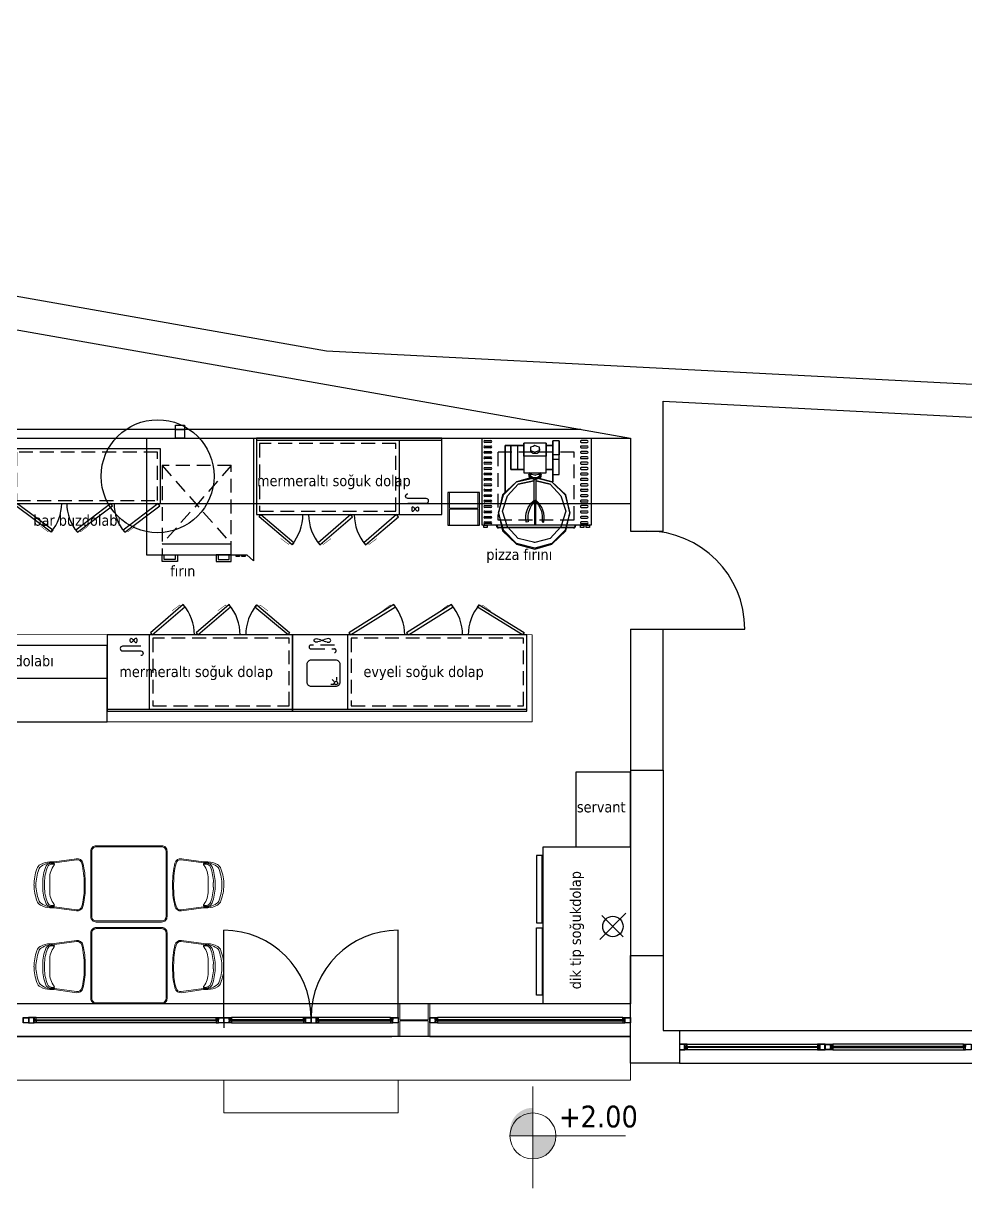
# Model space of a CAD drawing. Header units: centimetres. Extents: x 4865 to 155105, y -10632 to -8826.
# Drawn here: x 6836 to 7700, y -9895 to -8826 of the extents above; entities that cross this region are included whole.
import ezdxf

# ---------------------------------------------------------------- set-up
doc = ezdxf.new("R2010")
doc.units = ezdxf.units.CM
doc.header["$MEASUREMENT"] = 0
doc.linetypes.add('DASHED', pattern=[19.05, 12.7, -6.35])
doc.linetypes.add('HIDDENX2', pattern=[19.05, 12.7, -6.35])
for name, color, linetype in [('002 Çizgi', 7, 'Continuous'), ('CIHAZ', 2, 'Continuous'), ('S2000-002 Çizgi', 7, 'Continuous')]:
    doc.layers.add(name, color=color, linetype=linetype)
for name, color, linetype, lineweight in [('ahsap', 34, 'Continuous', 13), ('banko cam', 130, 'Continuous', 9), ('kontra-tefriş', 205, 'Continuous', 18), ('metraj', 7, 'Continuous', 5), ('çıktı', 255, 'Continuous', 5)]:
    doc.layers.add(name, color=color, linetype=linetype, lineweight=lineweight)
for name, color, linetype, true_color in [('As Built', 7, 'Continuous', 0x5a5a5a), ('Kontra-Cam', 7, 'Continuous', 0xd6cdb8), ('Kontra_Gorunus Cizgi', 7, 'Continuous', 0x9a907e), ('Kontra_Profil', 7, 'Continuous', 0x6d787c)]:
    doc.layers.add(name, color=color, linetype=linetype, true_color=true_color)
doc.styles.get("Standard").update_dxf_attribs({"font": 'tahoma.ttf'})

# ---------------------------------------------------------------- blocks, each defined once
blk = doc.blocks.new('S2')
at = {"layer": 'kontra-tefriş'}
for p, q in [((-11.4, 0), (-6, 0)), ((-6, 6.4), (-7.8, 6.4)), ((-6, 4.7), (-7.8, 4.7)), ((-6, 6.4), (-3.6, 6.4)), ((-6, 4.7), (-3.6, 4.7)), ((0, 0), (-6, 0)), ((-29.6, -24.6), (-26.8, -4.2)), ((-28.6, -24.7), (-25.8, -4.3)), ((-26.8, -4.2), (-26.6, -0.2)), ((17.3, -24.7), (14.4, -4.3)), ((15.4, -4.2), (15.3, -0.2)), ((18.3, -24.6), (15.4, -4.2)), ((-5.4, -31.7), (-6.7, -31.7)), ((-5.4, -31.7), (-2.2, -31.7)), ((-6.9, -32.7), (-6.8, -32.7)), ((-5.4, -32.7), (-6.7, -32.7)), ((-5.4, -32.7), (-2.2, -32.7))]:
    blk.add_line(p, q, dxfattribs=at)
for centre, radius, start, end in [((-18.2, 4.9), 7.08, 107.1637, 149.8246), ((-5.1, -29.9), 44.3, 90.3136, 109.9727), ((-5.1, -30), 42.6, 90.3159, 110.0702), ((-5.6, -26.5), 40.8, 69.1846, 89.6662), ((-5.6, -26.5), 39.1, 69.0525, 89.663), ((6.8, 4.9), 7.08, 30.1754, 72.8363), ((-9.2, -0.3), 17.4, 149.8246, 179.7195), ((-9.7, -2), 16.2, 143.6591, 188.0232), ((-20.1, -1.6), 5.36, 154.2435, 207.0789), ((-20.8, -0.4), 4.28, 110.4223, 164.0764), ((-20.4, -2), 4.28, 110.5968, 173.0517), ((-11.4, -21), 21, 90, 126.0116), ((-18.2, 4.9), 5.36, 107.1637, 149.8246), ((-6.8, -38.1), 44.5, 91.2998, 110.4223), ((-6.8, -38.1), 42.9, 91.2998, 110.5968), ((-4.6, -38.1), 44.5, 69.5777, 88.7002), ((-4.6, -38.1), 42.9, 69.4032, 88.7002), ((6.8, 4.9), 5.36, 30.1754, 72.8363), ((9, -2), 4.28, 6.9483, 69.4032), ((9.5, -0.4), 4.28, 15.9236, 69.5777), ((-1.6, -2), 16.2, 351.9768, 36.3409), ((-2.1, -0.3), 17.4, 0.2805, 30.1754), ((8.8, -1.6), 5.36, 332.9211, 25.7565), ((-2.9, -43), 45, 119.4604, 120.6303), ((-24.3, -3.5), 0.826, 224.4323, 318.4485), ((-20.8, -2.4), 3.89, 165.784, 208.1186), ((0, -21), 21, 53.9884, 90), ((12.9, -3.5), 0.826, 221.5515, 315.5677), ((9.5, -2.4), 3.89, 331.8814, 14.216), ((-8.5, -43), 45, 59.3697, 60.5396), ((-24.3, -25.2), 5.42, 173.5544, 256.3464), ((-24.3, -25.2), 4.42, 173.5544, 256.3464), ((-6.9, 46.4), 79.1, 256.3464, 270.1225), ((-6.9, 46.4), 78.1, 256.3464, 270.1225), ((-2, 27.2), 58.9, 269.8679, 285.74), ((-2, 27.2), 59.8, 269.868, 285.7097), ((12.9, -25.2), 4.42, 283.6536, 6.4456), ((12.9, -25.2), 5.42, 283.6536, 6.4456)]:
    blk.add_arc(centre, radius, start, end, dxfattribs=at)
blk = doc.blocks.new('A$C65ED232B')
at = {"layer": 'S2000-002 Çizgi', "linetype": 'ByBlock', "flags": 128}
for points in [[(77.3, 42.7), (72.9, 57.8), (58.7, 73), (39.1, 77.4), (19.6, 73), (5.3, 57.8), (0, 38.2), (5.3, 19.6), (19.6, 4.4), (39.1, 0), (20.5, 5.3), (6.2, 19.6), (0.9, 38.2), (6.2, 57.8), (20.5, 72), (39.1, 77.4), (58.7, 72), (72.9, 57.8), (76.4, 41.8)], [(7.1, 38.2), (11.5, 56), (24, 67.6), (40.9, 73), (57.8, 67.6), (70.2, 56)], [(86.3, 57.8), (86.3, 56.9)], [(112, 56.9), (104, 56.9), (94.2, 56.9), (86.3, 56.9)], [(112, 56.9), (104, 56.9), (94.2, 56.9), (86.3, 56.9)], [(112, 57.8), (112, 56.9)], [(70.2, 21.4), (57.8, 9.8), (40.9, 4.4), (24, 9.8), (11.5, 21.4), (7.1, 38.2), (7.1, 39.1)], [(25.8, 37.4), (32.9, 37.4), (42.7, 37.4), (52.5, 37.4), (42.7, 37.4), (32.9, 37.4), (25.8, 37.4), (25.8, 38.2)], [(75.5, 39.1), (53.3, 39.1), (52.5, 39.1), (52.5, 38.2), (52.5, 37.4), (52.5, 36.5), (53.3, 36.5), (75.5, 36.5)], [(76.4, 38.2), (77.3, 40.9), (78.2, 43.6), (80.9, 44.5), (79.1, 44.5), (77.3, 43.6), (76.4, 40.9), (75.5, 38.2)], [(75.5, 37.4), (75.5, 38.2), (76.4, 34.7), (77.3, 32), (79.1, 31.1), (80.9, 31.1), (78.2, 32), (77.3, 34.7), (76.4, 38.2), (76.4, 37.4)], [(77.3, 38.2), (77.3, 40), (79.1, 42.7), (80.9, 42.7)], [(80.9, 32.9), (79.1, 32.9), (77.3, 35.6), (77.3, 38.2), (77.3, 37.4)], [(82.7, 31.1), (80.9, 33.8), (80, 38.2), (80.9, 41.8), (82.7, 44.5)], [(80, 38.2), (80, 37.4)], [(81.8, 43.6), (80.9, 44.5)], [(82.7, 25.8), (83.5, 25.8), (87.1, 25.8), (91.6, 25.8), (96, 25.8), (100.5, 25.8), (100.5, 49.8), (114.7, 49.8), (100.5, 49.8), (96, 49.8), (91.6, 49.8), (87.1, 49.8), (83.5, 49.8), (82.7, 49.8)], [(100.5, 49.8), (96, 49.8), (91.6, 49.8), (87.1, 49.8), (83.5, 49.8), (82.7, 49.8), (82.7, 25.8), (83.5, 25.8), (87.1, 25.8), (91.6, 25.8), (96, 25.8), (100.5, 25.8)], [(108.5, 32.9), (110.2, 32.9), (111.1, 35.6), (112, 38.2), (111.1, 40), (110.2, 42.7), (108.5, 42.7), (106.7, 42.7), (105.8, 42.7), (104, 40), (104, 38.2), (104, 35.6), (105.8, 32.9), (106.7, 32.9)], [(108.5, 42.7), (106.7, 42.7), (105.8, 40), (104.9, 38.2)], [(106.7, 32.9), (105.8, 35.6), (104.9, 38.2), (104.9, 37.4)], [(114.7, 25.8), (114.7, 49.8)], [(76.4, 33.8), (72.9, 19.6), (58.7, 5.3), (39.1, 0), (58.7, 4.4), (72.9, 19.6), (76.4, 32.9)], [(80.9, 31.1), (81.8, 32)], [(80.9, 18.7), (81.8, 18.7), (85.4, 18.7), (90.7, 18.7), (96.9, 18.7), (102.2, 18.7), (108.5, 18.7), (113.8, 18.7), (116.5, 18.7), (117.3, 18.7), (116.5, 18.7), (113.8, 18.7), (108.5, 18.7), (102.2, 18.7)], [(96.9, 11.6), (96.9, 18.7), (90.7, 18.7), (85.4, 18.7), (81.8, 18.7), (80.9, 18.7), (80.9, 11.6), (81.8, 11.6), (85.4, 11.6), (90.7, 11.6), (96.9, 11.6), (102.2, 11.6), (108.5, 11.6), (113.8, 11.6), (116.5, 11.6)], [(116.5, 11.6), (113.8, 11.6), (108.5, 11.6), (102.2, 11.6), (102.2, 18.7), (96.9, 18.7)], [(117.3, 11.6), (117.3, 18.7)], [(80.9, 11.6), (81.8, 11.6), (85.4, 11.6), (90.7, 11.6), (96.9, 11.6), (102.2, 11.6)]]:
    blk.add_lwpolyline(points, dxfattribs=at)
for points in [[(61.3, 70.3), (112, 70.3)], [(86.3, 56.9), (86.3, 64), (112, 64), (112, 56.9), (112, 64), (86.3, 64)], [(112, 70.3), (112, 64)], [(73.8, 39.1), (70.2, 56)], [(86.3, 56.9), (86.3, 57.8)], [(86.3, 49.8), (86.3, 56.9)], [(112, 56.9), (112, 57.8)], [(112, 56.9), (112, 49.8)], [(25.8, 38.2), (32.9, 38.2), (42.7, 38.2), (52.5, 38.2), (42.7, 38.2), (32.9, 38.2)], [(70.2, 21.4), (73.8, 36.5)], [(86.3, 18.7), (86.3, 25.8)], [(114.7, 25.8), (100.5, 25.8)], [(108.5, 32.9), (106.7, 32.9)], [(112, 25.8), (112, 18.7)], [(80.9, 18.7), (72.9, 18.7)], [(117.3, 11.6), (116.5, 11.6)]]:
    blk.add_lwpolyline(points, close=True, dxfattribs=at)
for points in [[(52.5, 39.1), (52.5, 37.8, 0.235134), (29.6, 45.4), (29.3, 47.4, -0.269873)], [(52.5, 36.5), (52.5, 37.8, -0.235134), (29.6, 30.2), (29.3, 28.2, 0.269873)]]:
    blk.add_lwpolyline(points, format="xyb", close=True, dxfattribs=at)
blk = doc.blocks.new('A$C014F030A')
at = {"layer": 'S2000-002 Çizgi'}
for p, q in [((14, 6.1), (0, 6.1)), ((0, 6.1), (0, 0)), ((2, 6.1), (2, 2)), ((2, 2), (12, 2)), ((12, 2), (12, 6.1)), ((14, 0), (14, 6.1)), ((0, 0), (14, 0))]:
    blk.add_line(p, q, dxfattribs=at)
blk = doc.blocks.new('A$C457922AA')
at = {"layer": 'S2000-002 Çizgi'}
for p, q in [((26.6, 121.1), (34.8, 121.1)), ((0, 113.1), (0, 6.1)), ((0, 113.1), (98, 113.1)), ((98, 113.1), (98, 0.6)), ((0, 6.1), (92, 6.1)), ((92, 6.1), (98, 0.6))]:
    blk.add_line(p, q, dxfattribs=at)
at = {"layer": 'S2000-002 Çizgi', "linetype": 'DASHED'}
for p, q in [((77.7, 88.1), (14.2, 16.1)), ((14.2, 88.1), (77.7, 16.1))]:
    blk.add_line(p, q, dxfattribs=at)
at = {"layer": 'S2000-002 Çizgi', "linetype": 'DASHED', "ltscale": 10}
blk.add_line((14.2, 16.1), (77.7, 16.1), dxfattribs=at)
at = {"layer": 'S2000-002 Çizgi'}
for points in [[(26.6, 125.1), (34.8, 125.1), (34.8, 121.1), (26.6, 121.1)], [(26.6, 125.1), (34.8, 125.1), (34.8, 113.1), (26.6, 113.1)], [(82.2, 6.1), (85.3, 6.1), (85.3, 4.7), (82.2, 4.7)], [(87.4, 6.1), (90.5, 6.1), (90.5, 4.7), (87.4, 4.7)]]:
    blk.add_lwpolyline(points, close=True, dxfattribs=at)
at = {"layer": 'S2000-002 Çizgi', "linetype": 'DASHED'}
blk.add_lwpolyline([(14.2, 88.1), (14.2, 6.1), (77.7, 6.1), (77.7, 88.1)], close=True, dxfattribs=at)
at = {"layer": 'S2000-002 Çizgi', "xscale": -1}
blk.add_blockref('A$C014F030A', (28.2, 0), dxfattribs=at)
at = {"layer": 'S2000-002 Çizgi'}
blk.add_blockref('A$C014F030A', (63.7, 0), dxfattribs=at)
blk = doc.blocks.new('A$C04E85037')
at = {"layer": 'S2000-002 Çizgi'}
for points in [[(0, 82.4), (100, 82.4), (100, 2.4), (0, 2.4)], [(1.7, 2.4), (4.7, 2.4), (4.7, 0.4), (1.7, 0.4)], [(90.2, 2.4), (93.3, 2.4), (93.3, 0.4), (90.2, 0.4)], [(95.4, 2.4), (98.5, 2.4), (98.5, 0.4), (95.4, 0.4)]]:
    blk.add_lwpolyline(points, close=True, dxfattribs=at)
for points in [[(2.5, 80.1), (8, 80.1)], [(8, 78.5), (2.5, 78.5)], [(2.5, 75.1), (8, 75.1)], [(96.5, 80.1), (91, 80.1)], [(91, 78.5), (96.5, 78.5)], [(96.5, 75.1), (91, 75.1)], [(8, 73.5), (2.5, 73.5)], [(2.5, 70.2), (8, 70.2)], [(8, 68.5), (2.5, 68.5)], [(2.5, 65.2), (8, 65.2)], [(91, 73.5), (96.5, 73.5)], [(96.5, 70.2), (91, 70.2)], [(91, 68.5), (96.5, 68.5)], [(96.5, 65.2), (91, 65.2)], [(8, 63.6), (2.5, 63.6)], [(2.5, 60.2), (8, 60.2)], [(8, 58.6), (2.5, 58.6)], [(2.5, 55.3), (8, 55.3)], [(8, 53.6), (2.5, 53.6)], [(91, 63.6), (96.5, 63.6)], [(96.5, 60.2), (91, 60.2)], [(91, 58.6), (96.5, 58.6)], [(96.5, 55.3), (91, 55.3)], [(91, 53.6), (96.5, 53.6)], [(2.5, 50.3), (8, 50.3)], [(8, 48.7), (2.5, 48.7)], [(2.5, 45.3), (8, 45.3)], [(8, 43.7), (2.5, 43.7)], [(96.5, 50.3), (91, 50.3)], [(91, 48.7), (96.5, 48.7)], [(96.5, 45.3), (91, 45.3)], [(91, 43.7), (96.5, 43.7)], [(2.5, 40.4), (8, 40.4)], [(8, 38.7), (2.5, 38.7)], [(2.5, 35.4), (8, 35.4)], [(8, 33.8), (2.5, 33.8)], [(96.5, 40.4), (91, 40.4)], [(91, 38.7), (96.5, 38.7)], [(96.5, 35.4), (91, 35.4)], [(91, 33.8), (96.5, 33.8)], [(2.5, 30.4), (8, 30.4)], [(8, 28.8), (2.5, 28.8)], [(2.5, 25.5), (8, 25.5)], [(8, 23.8), (2.5, 23.8)], [(96.5, 30.4), (91, 30.4)], [(91, 28.8), (96.5, 28.8)], [(96.5, 25.5), (91, 25.5)], [(91, 23.8), (96.5, 23.8)], [(2.5, 20.5), (8, 20.5)], [(8, 18.9), (2.5, 18.9)], [(2.5, 15.5), (8, 15.5)], [(8, 13.9), (2.5, 13.9)], [(96.5, 20.5), (91, 20.5)], [(91, 18.9), (96.5, 18.9)], [(96.5, 15.5), (91, 15.5)], [(91, 13.9), (96.5, 13.9)], [(2.5, 10.6), (8, 10.6)], [(8, 8.9), (2.5, 8.9)], [(2.5, 5.6), (8, 5.6)], [(8, 4), (2.5, 4)], [(96.5, 10.6), (91, 10.6)], [(91, 8.9), (96.5, 8.9)], [(96.5, 5.6), (91, 5.6)], [(91, 4), (96.5, 4)]]:
    blk.add_lwpolyline(points, dxfattribs=at)
at = {"layer": 'S2000-002 Çizgi', "linetype": 'DASHED'}
blk.add_lwpolyline([(14.5, 7.4), (84.5, 7.4), (84.5, 69.4), (14.5, 69.4)], close=True, dxfattribs=at)
at = {"layer": 'S2000-002 Çizgi', "linetype": 'HIDDENX2', "ltscale": 10}
for points in [[(85.3, 2.4), (85.8, 2.4), (85.8, 2, -0.414214), (83.8, 0), (15.2, 0, -0.414214), (13.2, 2), (13.2, 2.4), (13.8, 2.4)], [(85.3, 2.4, -0.472507), (83.8, 0.5), (15.2, 0.5, -0.472507), (13.8, 2.4)]]:
    blk.add_lwpolyline(points, format="xyb", dxfattribs=at)
at = {"layer": 'S2000-002 Çizgi'}
for centre, start, end in [((2.5, 79.3), 90, 270), ((2.5, 74.3), 90, 270), ((8, 79.3), 270, 90), ((8, 74.3), 270, 90), ((91, 79.3), 90, 270), ((91, 74.3), 90, 270), ((96.5, 79.3), 270, 90), ((96.5, 74.3), 270, 90), ((2.5, 69.3), 90, 270), ((2.5, 64.4), 90, 270), ((8, 69.3), 270, 90), ((8, 64.4), 270, 90), ((91, 69.3), 90, 270), ((91, 64.4), 90, 270), ((96.5, 69.3), 270, 90), ((96.5, 64.4), 270, 90), ((2.5, 59.4), 90, 270), ((2.5, 54.4), 90, 270), ((8, 59.4), 270, 90), ((8, 54.4), 270, 90), ((91, 59.4), 90, 270), ((91, 54.4), 90, 270), ((96.5, 59.4), 270, 90), ((96.5, 54.4), 270, 90), ((2.5, 49.5), 90, 270), ((2.5, 44.5), 90, 270), ((8, 49.5), 270, 90), ((8, 44.5), 270, 90), ((91, 49.5), 90, 270), ((91, 44.5), 90, 270), ((96.5, 49.5), 270, 90), ((96.5, 44.5), 270, 90), ((2.5, 39.5), 90, 270), ((2.5, 34.6), 90, 270), ((8, 39.5), 270, 90), ((8, 34.6), 270, 90), ((91, 39.5), 90, 270), ((91, 34.6), 90, 270), ((96.5, 39.5), 270, 90), ((96.5, 34.6), 270, 90), ((2.5, 29.6), 90, 270), ((2.5, 24.6), 90, 270), ((8, 29.6), 270, 90), ((8, 24.6), 270, 90), ((91, 29.6), 90, 270), ((91, 24.6), 90, 270), ((96.5, 29.6), 270, 90), ((96.5, 24.6), 270, 90), ((2.5, 19.7), 90, 270), ((2.5, 14.7), 90, 270), ((8, 19.7), 270, 90), ((8, 14.7), 270, 90), ((91, 19.7), 90, 270), ((91, 14.7), 90, 270), ((96.5, 19.7), 270, 90), ((96.5, 14.7), 270, 90), ((2.5, 9.7), 90, 270), ((2.5, 4.8), 90, 270), ((8, 9.7), 270, 90), ((8, 4.8), 270, 90), ((91, 9.7), 90, 270), ((91, 4.8), 90, 270), ((96.5, 9.7), 270, 90), ((96.5, 4.8), 270, 90)]:
    blk.add_arc(centre, 0.814, start, end, dxfattribs=at)
blk = doc.blocks.new('A$C570433BA')
at = {"layer": '002 Çizgi', "color": 7}
blk.add_line((5.4, 2), (175.4, 2), dxfattribs=at)
for points in [[(75.3, 97.8), (45.2, 72), (46.8, 70), (76.9, 95.8)], [(117.3, 97.8), (87.2, 72), (88.7, 70), (118.8, 95.8)], [(142.7, 97.7), (172.9, 72.1), (171.4, 70), (141.1, 95.6)], [(5.4, 70), (5.4, 0), (175.4, 0), (175.4, 70)], [(27.5, 67), (27.9, 66.8), (28.5, 66.3), (29.1, 65.7), (29.8, 65), (30.4, 64.2), (31, 63.6), (31.6, 63.1), (32.1, 63), (32.4, 63.1), (32.7, 63.6), (32.9, 64.2), (32.9, 65), (32.9, 65.7), (32.7, 66.3), (32.4, 66.8), (32.1, 67), (31.6, 66.8), (31, 66.3), (30.4, 65.7), (29.8, 65), (29.1, 64.2), (28.5, 63.6), (27.9, 63.1), (27.5, 63), (27.1, 63.1), (26.8, 63.6), (26.6, 64.2), (26.6, 65), (26.6, 65.7), (26.8, 66.3), (27.1, 66.8)]]:
    blk.add_lwpolyline(points, close=True, dxfattribs=at)
at = {"layer": '002 Çizgi', "color": 7, "const_width": 0.428}
for points in [[(73.1, 96.1), (72.1, 97.4), (66.4, 93.2), (65, 92.1)], [(115, 96.1), (114.1, 97.4), (108.4, 93.2), (107, 92.1)], [(144.9, 96), (145.9, 97.3), (151.6, 93.1), (153, 92)]]:
    blk.add_lwpolyline(points, dxfattribs=at)
at = {"layer": '002 Çizgi', "color": 7}
blk.add_lwpolyline([(44.4, 2), (44.4, 70)], dxfattribs=at)
at = {"layer": '002 Çizgi', "color": 7, "linetype": 'DASHED'}
blk.add_lwpolyline([(47.4, 5), (172.4, 5), (172.4, 67), (47.4, 67)], close=True, dxfattribs=at)
at = {"layer": '002 Çizgi', "color": 7}
for points in [[(36.4, 59.7), (19.7, 59.7, 1), (19.7, 55.3)], [(19.7, 55.3), (36.4, 55.3, -1), (36.4, 51)]]:
    blk.add_lwpolyline(points, format="xyb", dxfattribs=at)
for centre, radius, start, end in [((42.8, 70), 42.8, 0, 40.5092), ((84.7, 70), 42.8, 0, 40.5092), ((175.4, 70), 42.7, 139.755, 180)]:
    blk.add_arc(centre, radius, start, end, dxfattribs=at)
blk = doc.blocks.new('A$C5DE84B93')
at = {"layer": 'S2000-002 Çizgi'}
for p, q in [((38.3, 24.4), (35.2, 24.4)), ((38.4, 27.3), (36.6, 29.2)), ((40.9, 28.2), (40.9, 31.3)), ((0, 2), (215, 2))]:
    blk.add_line(p, q, dxfattribs=at)
for points in [[(93, 97.8), (51.9, 72), (53.4, 70), (94.5, 95.8)], [(145.9, 97.8), (104.8, 72), (106.4, 70), (147.5, 95.8)], [(171.3, 97.7), (212.5, 72.1), (211, 70), (169.8, 95.6)], [(0, 70), (0, 0), (215, 0), (215, 70)]]:
    blk.add_lwpolyline(points, close=True, dxfattribs=at)
at = {"layer": 'S2000-002 Çizgi', "const_width": 0.428}
for points in [[(90.7, 96.1), (89.7, 97.4), (84.1, 93.2), (82.6, 92.1)], [(143.7, 96.1), (142.7, 97.4), (137.1, 93.2), (135.6, 92.1)], [(173.6, 96), (174.6, 97.3), (180.2, 93.1), (181.7, 92)]]:
    blk.add_lwpolyline(points, dxfattribs=at)
at = {"layer": 'S2000-002 Çizgi', "linetype": 'DASHED', "ltscale": 0.1}
blk.add_lwpolyline([(22, 66.6), (23.2, 66.4), (24.5, 66.1), (26, 65.6), (27.6, 65), (29.1, 64.4), (30.6, 63.9), (32, 63.5), (33.2, 63.4), (34.1, 63.5), (34.7, 63.9), (35.1, 64.4), (35.3, 65), (35.1, 65.6), (34.7, 66.1), (34.1, 66.4), (33.2, 66.6), (32, 66.4), (30.6, 66.1), (29.1, 65.6), (27.6, 65), (26, 64.4), (24.5, 63.9), (23.2, 63.5), (22, 63.4), (21.1, 63.5), (20.4, 63.9), (20, 64.4), (19.9, 65), (20, 65.6), (20.4, 66.1), (21.1, 66.4)], close=True, dxfattribs=at)
at = {"layer": 'S2000-002 Çizgi'}
blk.add_lwpolyline([(51, 2), (51, 70)], dxfattribs=at)
at = {"layer": 'S2000-002 Çizgi', "linetype": 'DASHED'}
blk.add_lwpolyline([(54, 5), (212, 5), (212, 67), (54, 67)], close=True, dxfattribs=at)
for points in [[(38.5, 60.7), (17.1, 60.7, 1), (17.1, 57.2)], [(17.1, 57.2), (38.5, 57.2, -1), (38.5, 53.8)]]:
    blk.add_lwpolyline(points, format="xyb", dxfattribs=at)
at = {"layer": 'S2000-002 Çizgi'}
blk.add_lwpolyline([(39.5, 22.6), (17.5, 22.6, -0.414214), (13.5, 26.6), (13.5, 43.2, -0.414214), (17.5, 47.2), (39.5, 47.2, -0.414214), (43.5, 43.2), (43.5, 26.6, -0.414214)], format="xyb", close=True, dxfattribs=at)
blk.add_circle((40, 25.9), 1.66, dxfattribs=at)
for centre, start, end in [((60.4, 70), 0, 40.5092), ((113.4, 70), 0, 40.5092), ((204, 70), 139.755, 180)]:
    blk.add_arc(centre, 42.7, start, end, dxfattribs=at)
blk = doc.blocks.new('A$C52B82AD5')
at = {"layer": 'CIHAZ', "color": 5}
for p, q in [((60.9, 82), (85.1, 57.9)), ((82.4, 79.4), (63, 59.9))]:
    blk.add_line(p, q, dxfattribs=at)
for points in [[(8, 5), (8, 0), (69.7, 0), (69.7, 5)], [(136, 5), (136, 0), (74.3, 0), (74.3, 5)]]:
    blk.add_lwpolyline(points, close=True, dxfattribs=at)
blk.add_circle((73, 70), 9.38, dxfattribs=at)
at = {"layer": 'S2000-002 Çizgi'}
blk.add_lwpolyline([(144, 86), (144, 6), (0, 6), (0, 86)], close=True, dxfattribs=at)
blk = doc.blocks.new('A$C68D74C4D')
at = {"layer": 'S2000-002 Çizgi'}
for points in [[(171.6, 40.4), (171.6, 90.4), (36.6, 90.4), (36.6, 40.4)], [(71.2, 14.2), (38.9, 38.4), (40.4, 40.4), (72.7, 16.2)], [(95.2, 14.1), (127.4, 38.4), (125.9, 40.4), (93.7, 16)], [(138.6, 14.1), (170.8, 38.4), (169.3, 40.4), (137.1, 16)]]:
    blk.add_lwpolyline(points, close=True, dxfattribs=at)
at = {"layer": 'S2000-002 Çizgi', "linetype": 'DASHED'}
blk.add_lwpolyline([(168.8, 87.6), (39.4, 87.6), (39.4, 43.2), (168.8, 43.2)], close=True, dxfattribs=at)
at = {"layer": 'S2000-002 Çizgi', "const_width": 0.404}
for points in [[(69.1, 15.8), (68.2, 14.6), (62.8, 18.6), (61.5, 19.6)], [(97.3, 15.7), (98.2, 14.5), (103.5, 18.5), (104.9, 19.5)], [(140.7, 15.7), (141.6, 14.5), (147, 18.5), (148.3, 19.5)]]:
    blk.add_lwpolyline(points, dxfattribs=at)
at = {"layer": 'S2000-002 Çizgi'}
for centre, start, end in [((40.4, 40.4), 319.755, 0), ((125.9, 40.4), 180, 220.5092), ((169.3, 40.4), 180, 220.5092)]:
    blk.add_arc(centre, 40.4, start, end, dxfattribs=at)

msp = doc.modelspace()

# ---------------------------------------------------------------- hatches: boundary and pattern name
at = {"layer": 'banko cam'}
for points in [[(7303.4, -9820.7, 0.414214), (7282.4, -9841.8), (7303.4, -9841.8)], [(7303.4, -9825.5, 0.414214), (7282.4, -9846.5), (7303.4, -9846.5)], [(7324.5, -9846.5), (7303.4, -9846.5), (7303.4, -9867.6, 0.414214)], [(7324.5, -9846.5), (7303.4, -9846.5), (7303.4, -9867.6, 0.414214)]]:
    msp.add_hatch(color=0, dxfattribs=at).paths.add_polyline_path(points)

# ---------------------------------------------------------------- linework, layer by layer
at = {"layer": 'ahsap'}
for p, q in [((6554.4, -9386.7), (7302.8, -9387.1)), ((7302.8, -9466.7), (7302.8, -9387.1)), ((7302.8, -9466.7), (6534.4, -9466.7))]:
    msp.add_line(p, q, dxfattribs=at)
for points in [[(6897.9, -9585.4, -0.414214), (6902.9, -9580.4), (6962.9, -9580.4, -0.414214), (6967.9, -9585.4), (6967.9, -9645.4, -0.414214), (6962.9, -9650.4), (6902.9, -9650.4, -0.414214), (6897.9, -9645.4)], [(6898.9, -9585.4, -0.414214), (6902.9, -9581.4), (6962.9, -9581.4, -0.414214), (6966.9, -9585.4), (6966.9, -9645.4, -0.414214), (6962.9, -9649.4), (6902.9, -9649.4, -0.414214), (6898.9, -9645.4)], [(6897.9, -9660.4, -0.414214), (6902.9, -9655.4), (6962.9, -9655.4, -0.414214), (6967.9, -9660.4), (6967.9, -9720.4, -0.414214), (6962.9, -9725.4), (6902.9, -9725.4, -0.414214), (6897.9, -9720.4)], [(6898.9, -9660.4, -0.414214), (6902.9, -9656.4), (6962.9, -9656.4, -0.414214), (6966.9, -9660.4), (6966.9, -9720.4, -0.414214), (6962.9, -9724.4), (6902.9, -9724.4, -0.414214), (6898.9, -9720.4)]]:
    msp.add_lwpolyline(points, format="xyb", close=True, dxfattribs=at)
at = {"layer": 'ahsap', "flags": 128}
for points in [[(6481.4, -9755.4), (6481.4, -9795.4), (7392.8, -9795.4), (7392.8, -9755.4), (6481.4, -9755.4)], [(7019.9, -9795.4), (7019.9, -9795.4), (7019.9, -9825.4), (7179.9, -9825.4), (7179.9, -9795.4)]]:
    msp.add_lwpolyline(points, dxfattribs=at)
at = {"layer": 'As Built'}
for p, q in [((7392.8, -9291.8), (7422.8, -9291.8)), ((7392.8, -9381.8), (7422.8, -9381.8)), ((7407.8, -9381.8), (7497.8, -9381.8)), ((7392.8, -9511), (7392.8, -9681)), ((7422.8, -9511), (7422.8, -9681)), ((7019.9, -9737.9), (7019.9, -9657.9)), ((7179.9, -9737.9), (7179.9, -9657.9)), ((7392.8, -9725.4), (4897.1, -9725.4)), ((7019.9, -9742.9), (7019.9, -9747.5)), ((7099.9, -9742.9), (7099.9, -9737.9)), ((7099.9, -9742.9), (7099.9, -9737.9)), ((7392.8, -9755.4), (4864.6, -9755.4)), ((6660.2, -9755.4), (7173.9, -9755.4)), ((7208.9, -9755.4), (7392.8, -9755.4)), ((7437.8, -9749.9), (7972.8, -9749.9)), ((7437.8, -9779.9), (7972.8, -9779.9))]:
    msp.add_line(p, q, dxfattribs=at)
at = {"layer": 'As Built', "flags": 128}
for points in [[(8516.4, -9909.9), (8536.4, -9909.9), (8536.4, -9200.3), (7114, -9127), (5793.2, -8893.8), (4938.1, -8826.3), (4864.6, -9755.4), (4894.7, -9755.4), (4965.5, -8860.2), (5541.4, -8904.6), (6134.2, -9035.5), (6137.6, -9019.9), (6154.8, -9023.7), (6161.4, -8989.3), (7392.8, -9206.7), (7392.8, -9291.8)], [(7422.8, -9291.8), (7422.8, -9172.9), (7765.3, -9190.6)], [(7347.5, -9198.7), (6474.4, -9198.7)], [(6474.3, -9206.7), (7392.8, -9206.7)], [(6474.3, -9266.7), (7392.8, -9266.7)], [(7392.8, -9381.8), (7392.8, -9511), (7422.8, -9511), (7422.8, -9381.8)], [(7392.8, -9779.9), (7392.8, -9681), (7422.8, -9681), (7422.8, -9749.9), (7437.8, -9749.9), (7437.8, -9779.9), (7392.8, -9779.9)]]:
    msp.add_lwpolyline(points, dxfattribs=at)
at = {"layer": 'As Built'}
msp.add_lwpolyline([(7254.4, -9256.4), (7225.4, -9256.4), (7225.4, -9286.4), (7254.4, -9286.4)], close=True, dxfattribs=at)
msp.add_circle((6959.2, -9241.6), 51.8, dxfattribs=at)
for centre, radius, start, end in [((7407.8, -9381.8), 90, 0, 90), ((7019.9, -9737.9), 80, 360, 90), ((7179.9, -9737.9), 80, 90, 180)]:
    msp.add_arc(centre, radius, start, end, dxfattribs=at)
at = {"layer": 'banko cam', "color": 0}
for p, q in [((7303.4, -9801.2), (7303.4, -9889.5)), ((7303.4, -9805.9), (7303.4, -9894.3)), ((7303.4, -9820.7), (7303.4, -9862.9)), ((7303.4, -9825.5), (7303.4, -9867.6)), ((7282.4, -9846.5), (7388.5, -9846.5)), ((7282.4, -9846.5), (7388.5, -9846.5))]:
    msp.add_line(p, q, dxfattribs=at)
msp.add_circle((7303.4, -9846.5), 21.1, dxfattribs=at)
msp.add_circle((7303.4, -9846.5), 21.1, dxfattribs=at)
at = {"layer": 'Kontra-Cam'}
for points in [[(7014.9, -9740.9), (6845.9, -9740.9), (6845.9, -9739.9), (7014.9, -9739.9)], [(7094.9, -9739.9), (7024.9, -9739.9), (7024.9, -9740.9), (7094.9, -9740.9)], [(7104.9, -9740.9), (7174.9, -9740.9), (7174.9, -9739.9), (7104.9, -9739.9)]]:
    msp.add_lwpolyline(points, dxfattribs=at)
for points in [[(7387.8, -9740.9), (7387.8, -9739.9), (7213.9, -9739.9), (7213.9, -9740.9)], [(7442.8, -9765.4), (7442.8, -9764.4), (7566.5, -9764.4), (7566.5, -9765.4)], [(7700.3, -9765.4), (7700.3, -9764.4), (7576.5, -9764.4), (7576.5, -9765.4)]]:
    msp.add_lwpolyline(points, close=True, dxfattribs=at)
at = {"layer": 'Kontra_Gorunus Cizgi'}
for p, q in [((6847.9, -9737.9), (6986.8, -9737.9)), ((6847.9, -9737.9), (7012.9, -9737.9)), ((6986.8, -9742.9), (6847.9, -9742.9)), ((7012.9, -9742.9), (6847.9, -9742.9)), ((7172.9, -9737.9), (7026.9, -9737.9)), ((7172.9, -9737.9), (7026.9, -9737.9)), ((7026.9, -9742.9), (7172.9, -9742.9)), ((7026.9, -9742.9), (7172.9, -9742.9)), ((7385.8, -9737.9), (7215.9, -9737.9)), ((7215.9, -9742.9), (7385.8, -9742.9)), ((7444.8, -9762.4), (7564.5, -9762.4)), ((7698.3, -9762.4), (7578.5, -9762.4)), ((7564.5, -9767.4), (7444.8, -9767.4)), ((7578.5, -9767.4), (7698.3, -9767.4))]:
    msp.add_line(p, q, dxfattribs=at)
at = {"layer": 'Kontra_Profil', "flags": 128}
for points in [[(6840.9, -9737.9), (6840.9, -9742.9), (6835.9, -9742.9), (6835.9, -9737.9), (6840.9, -9737.9)], [(6840.9, -9737.9), (6840.9, -9742.9), (6845.9, -9742.9), (6845.9, -9737.9), (6840.9, -9737.9)], [(7019.9, -9737.9), (7019.9, -9742.9), (7014.9, -9742.9), (7014.9, -9737.9), (7019.9, -9737.9)], [(7099.9, -9737.9), (7099.9, -9742.9), (7094.9, -9742.9), (7094.9, -9737.9), (7099.9, -9737.9)], [(7099.9, -9737.9), (7099.9, -9742.9), (7104.9, -9742.9), (7104.9, -9737.9), (7099.9, -9737.9)], [(7179.9, -9737.9), (7179.9, -9742.9), (7174.9, -9742.9), (7174.9, -9737.9), (7179.9, -9737.9)], [(7392.8, -9737.9), (7392.8, -9742.9), (7387.8, -9742.9), (7387.8, -9737.9), (7392.8, -9737.9)], [(7437.8, -9762.4), (7437.8, -9767.4), (7442.8, -9767.4), (7442.8, -9762.4), (7437.8, -9762.4)], [(7705.3, -9762.4), (7705.3, -9767.4), (7700.3, -9767.4), (7700.3, -9762.4), (7705.3, -9762.4)]]:
    msp.add_lwpolyline(points, dxfattribs=at)
for points in [[(6840.7, -9738.1), (6840.7, -9742.7), (6836.1, -9742.7), (6836.1, -9738.1)], [(6841.1, -9738.1), (6841.1, -9742.7), (6845.7, -9742.7), (6845.7, -9738.1)], [(7019.7, -9738.1), (7019.7, -9742.7), (7015.1, -9742.7), (7015.1, -9738.1)], [(7099.7, -9738.1), (7099.7, -9742.7), (7095.1, -9742.7), (7095.1, -9738.1)], [(7100.1, -9738.1), (7100.1, -9742.7), (7104.7, -9742.7), (7104.7, -9738.1)], [(7179.7, -9738.1), (7179.7, -9742.7), (7175.1, -9742.7), (7175.1, -9738.1)], [(7392.6, -9738.1), (7392.6, -9742.7), (7388, -9742.7), (7388, -9738.1)], [(7438, -9762.6), (7438, -9767.2), (7442.6, -9767.2), (7442.6, -9762.6)]]:
    msp.add_lwpolyline(points, close=True, dxfattribs=at)
at = {"layer": 'Kontra_Profil'}
for points in [[(6847.9, -9739.9), (6847.9, -9737.9), (6845.9, -9737.9), (6845.9, -9739.9)], [(6847.9, -9740.9), (6847.9, -9742.9), (6845.9, -9742.9), (6845.9, -9740.9)], [(6847.8, -9739.8), (6847.8, -9738.1), (6846.1, -9738.1), (6846.1, -9739.8)], [(6847.8, -9741.1), (6847.8, -9742.8), (6846.1, -9742.8), (6846.1, -9741.1)], [(7012.9, -9739.9), (7012.9, -9737.9), (7014.9, -9737.9), (7014.9, -9739.9)], [(7012.9, -9740.9), (7012.9, -9742.9), (7014.9, -9742.9), (7014.9, -9740.9)], [(7013, -9739.8), (7013, -9738.1), (7014.7, -9738.1), (7014.7, -9739.8)], [(7013, -9741.1), (7013, -9742.8), (7014.7, -9742.8), (7014.7, -9741.1)], [(7019.9, -9742.9), (7019.9, -9737.9), (7024.9, -9737.9), (7024.9, -9742.9)], [(7019.9, -9742.9), (7019.9, -9737.9), (7024.9, -9737.9), (7024.9, -9742.9)], [(7020.1, -9742.7), (7020.1, -9738.1), (7024.7, -9738.1), (7024.7, -9742.7)], [(7020.1, -9742.7), (7020.1, -9738.1), (7024.7, -9738.1), (7024.7, -9742.7)], [(7024.9, -9739.9), (7024.9, -9737.9), (7026.9, -9737.9), (7026.9, -9739.9)], [(7024.9, -9739.9), (7024.9, -9737.9), (7026.9, -9737.9), (7026.9, -9739.9)], [(7026.9, -9740.9), (7026.9, -9742.9), (7024.9, -9742.9), (7024.9, -9740.9)], [(7026.9, -9740.9), (7026.9, -9742.9), (7024.9, -9742.9), (7024.9, -9740.9)], [(7026.7, -9738.1), (7026.7, -9739.8), (7025, -9739.8), (7025, -9738.1)], [(7026.7, -9738.1), (7026.7, -9739.8), (7025, -9739.8), (7025, -9738.1)], [(7026.7, -9741.1), (7026.7, -9742.8), (7025, -9742.8), (7025, -9741.1)], [(7026.7, -9741.1), (7026.7, -9742.8), (7025, -9742.8), (7025, -9741.1)], [(7092.9, -9739.9), (7092.9, -9737.9), (7094.9, -9737.9), (7094.9, -9739.9)], [(7092.9, -9740.9), (7092.9, -9742.9), (7094.9, -9742.9), (7094.9, -9740.9)], [(7093.1, -9739.8), (7093.1, -9738.1), (7094.8, -9738.1), (7094.8, -9739.8)], [(7093.1, -9741.1), (7093.1, -9742.8), (7094.8, -9742.8), (7094.8, -9741.1)], [(7106.9, -9739.9), (7106.9, -9737.9), (7104.9, -9737.9), (7104.9, -9739.9)], [(7106.9, -9740.9), (7106.9, -9742.9), (7104.9, -9742.9), (7104.9, -9740.9)], [(7106.8, -9739.8), (7106.8, -9738.1), (7105.1, -9738.1), (7105.1, -9739.8)], [(7106.8, -9741.1), (7106.8, -9742.8), (7105.1, -9742.8), (7105.1, -9741.1)], [(7172.9, -9739.9), (7172.9, -9737.9), (7174.9, -9737.9), (7174.9, -9739.9)], [(7172.9, -9740.9), (7172.9, -9742.9), (7174.9, -9742.9), (7174.9, -9740.9)], [(7173.1, -9739.8), (7173.1, -9738.1), (7174.8, -9738.1), (7174.8, -9739.8)], [(7173.1, -9741.1), (7173.1, -9742.8), (7174.8, -9742.8), (7174.8, -9741.1)], [(7208.9, -9742.9), (7208.9, -9737.9), (7213.9, -9737.9), (7213.9, -9742.9)], [(7209.1, -9742.7), (7209.1, -9738.1), (7213.7, -9738.1), (7213.7, -9742.7)], [(7213.9, -9739.9), (7213.9, -9737.9), (7215.9, -9737.9), (7215.9, -9739.9)], [(7215.9, -9740.9), (7215.9, -9742.9), (7213.9, -9742.9), (7213.9, -9740.9)], [(7215.8, -9738.1), (7215.8, -9739.8), (7214.1, -9739.8), (7214.1, -9738.1)], [(7215.8, -9741.1), (7215.8, -9742.8), (7214.1, -9742.8), (7214.1, -9741.1)], [(7385.8, -9739.9), (7385.8, -9737.9), (7387.8, -9737.9), (7387.8, -9739.9)], [(7385.8, -9740.9), (7385.8, -9742.9), (7387.8, -9742.9), (7387.8, -9740.9)], [(7385.9, -9739.8), (7385.9, -9738.1), (7387.6, -9738.1), (7387.6, -9739.8)], [(7385.9, -9741.1), (7385.9, -9742.8), (7387.6, -9742.8), (7387.6, -9741.1)], [(7444.8, -9764.4), (7444.8, -9762.4), (7442.8, -9762.4), (7442.8, -9764.4)], [(7444.8, -9765.4), (7444.8, -9767.4), (7442.8, -9767.4), (7442.8, -9765.4)], [(7444.6, -9764.3), (7444.6, -9762.6), (7442.9, -9762.6), (7442.9, -9764.3)], [(7444.6, -9765.6), (7444.6, -9767.3), (7442.9, -9767.3), (7442.9, -9765.6)], [(7566.5, -9764.4), (7566.5, -9762.4), (7564.5, -9762.4), (7564.5, -9764.4)], [(7564.5, -9765.4), (7564.5, -9767.4), (7566.5, -9767.4), (7566.5, -9765.4)], [(7564.7, -9762.6), (7564.7, -9764.3), (7566.4, -9764.3), (7566.4, -9762.6)], [(7564.7, -9765.6), (7564.7, -9767.3), (7566.4, -9767.3), (7566.4, -9765.6)], [(7571.5, -9767.4), (7571.5, -9762.4), (7566.5, -9762.4), (7566.5, -9767.4)], [(7571.3, -9767.2), (7571.3, -9762.6), (7566.7, -9762.6), (7566.7, -9767.2)], [(7571.5, -9767.4), (7571.5, -9762.4), (7576.5, -9762.4), (7576.5, -9767.4)], [(7571.7, -9767.2), (7571.7, -9762.6), (7576.3, -9762.6), (7576.3, -9767.2)], [(7576.5, -9764.4), (7576.5, -9762.4), (7578.5, -9762.4), (7578.5, -9764.4)], [(7578.5, -9765.4), (7578.5, -9767.4), (7576.5, -9767.4), (7576.5, -9765.4)], [(7578.4, -9762.6), (7578.4, -9764.3), (7576.7, -9764.3), (7576.7, -9762.6)], [(7578.4, -9765.6), (7578.4, -9767.3), (7576.7, -9767.3), (7576.7, -9765.6)], [(7698.3, -9764.4), (7698.3, -9762.4), (7700.3, -9762.4), (7700.3, -9764.4)], [(7698.3, -9765.4), (7698.3, -9767.4), (7700.3, -9767.4), (7700.3, -9765.4)], [(7698.4, -9764.3), (7698.4, -9762.6), (7700.1, -9762.6), (7700.1, -9764.3)], [(7698.4, -9765.6), (7698.4, -9767.3), (7700.1, -9767.3), (7700.1, -9765.6)]]:
    msp.add_lwpolyline(points, close=True, dxfattribs=at)
at = {"layer": 'metraj', "flags": 128}
for points in [[(7254.4, -9256.4), (7253, -9256.4), (7253, -9271), (7226.8, -9271), (7226.8, -9256.4), (7225.4, -9256.4), (7225.4, -9286.4), (7226.8, -9286.4), (7226.8, -9271.9), (7253, -9271.9), (7253, -9286.4), (7254.4, -9286.4)], [(7208.9, -9725.4), (7207.5, -9725.4), (7207.5, -9740), (7181.3, -9740), (7181.3, -9725.4), (7179.9, -9725.4), (7179.9, -9755.4), (7181.3, -9755.4), (7181.3, -9740.9), (7207.5, -9740.9), (7207.5, -9755.4), (7208.9, -9755.4)], [(7208.9, -9725.4), (7207.5, -9725.4), (7207.5, -9740), (7181.3, -9740), (7181.3, -9725.4), (7179.9, -9725.4), (7179.9, -9755.4), (7181.3, -9755.4), (7181.3, -9740.9), (7207.5, -9740.9), (7207.5, -9755.4), (7208.9, -9755.4)]]:
    msp.add_lwpolyline(points, close=True, dxfattribs=at)
at = {"layer": 'S2000-002 Çizgi'}
msp.add_line((6747.8, -9426.7), (6912.8, -9426.7), dxfattribs=at)
for points in [[(6747.8, -9466.7), (6912.8, -9466.7), (6912.8, -9396.7), (6747.8, -9396.7)], [(7342.9, -9581.4), (7392.8, -9581.4), (7392.8, -9513), (7342.9, -9513)]]:
    msp.add_lwpolyline(points, close=True, dxfattribs=at)

# ---------------------------------------------------------------- block references
at = {"layer": 'As Built'}
for name, p in [('A$C457922AA', (6949.1, -9319.8)), ('A$C04E85037', (7256.8, -9289)), ('A$C68D74C4D', (6790.4, -9307)), ('A$C570433BA', (6907.4, -9457.1)), ('A$C5DE84B93', (7082.8, -9457.1))]:
    msp.add_blockref(name, p, dxfattribs=at)
at = {"layer": 'As Built', "rotation": 180}
msp.add_blockref('A$C570433BA', (7225.2, -9206.7), dxfattribs=at)
at = {"layer": 'S2000-002 Çizgi', "xscale": 0.8470000000000001, "yscale": 0.8470000000000001, "zscale": 0.8470000000000001, "rotation": 90}
msp.add_blockref('A$C65ED232B', (7337.4, -9308.4), dxfattribs=at)
at = {"layer": 'S2000-002 Çizgi', "rotation": 270}
msp.add_blockref('A$C52B82AD5', (7306.8, -9581.4), dxfattribs=at)
at = {"layer": 'çıktı', "xscale": -1, "rotation": 90}
for p in [(6860.2, -9621.9), (6860.2, -9696.9)]:
    msp.add_blockref('S2', p, dxfattribs=at)
at = {"layer": 'çıktı', "rotation": 270}
for p in [(7005.6, -9621.9), (7005.6, -9696.9)]:
    msp.add_blockref('S2', p, dxfattribs=at)

# ---------------------------------------------------------------- texts
for s, p in [('mermeraltı soğuk dolap', (7050.4, -9250.7)), ('bar buzdolabı', (6845.2, -9287)), ('pizza fırını', (7260.7, -9318.3)), ('fırın', (6970.8, -9333.5)), ('teşhir dolabı', (6790.6, -9415.8)), ('mermeraltı soğuk dolap', (6924.1, -9425.7)), ('evyeli soğuk dolap', (7148, -9425.7)), ('servant', (7343.8, -9549.8))]:
    msp.add_text(s, height=10).set_placement(p)
msp.add_text('dik tip soğukdolap', height=10, rotation=90).set_placement((7347.5, -9712))
at = {"insert": (7327.4, -9818.7), "char_height": 20, "width": 259.578, "attachment_point": 1}
msp.add_mtext('+2.00', dxfattribs=at)
msp.add_mtext('+2.00', dxfattribs=at)
msp.add_mtext('+2.00', dxfattribs=at)
msp.add_mtext('+2.00', dxfattribs=at)

doc.saveas('drawing.dxf')
